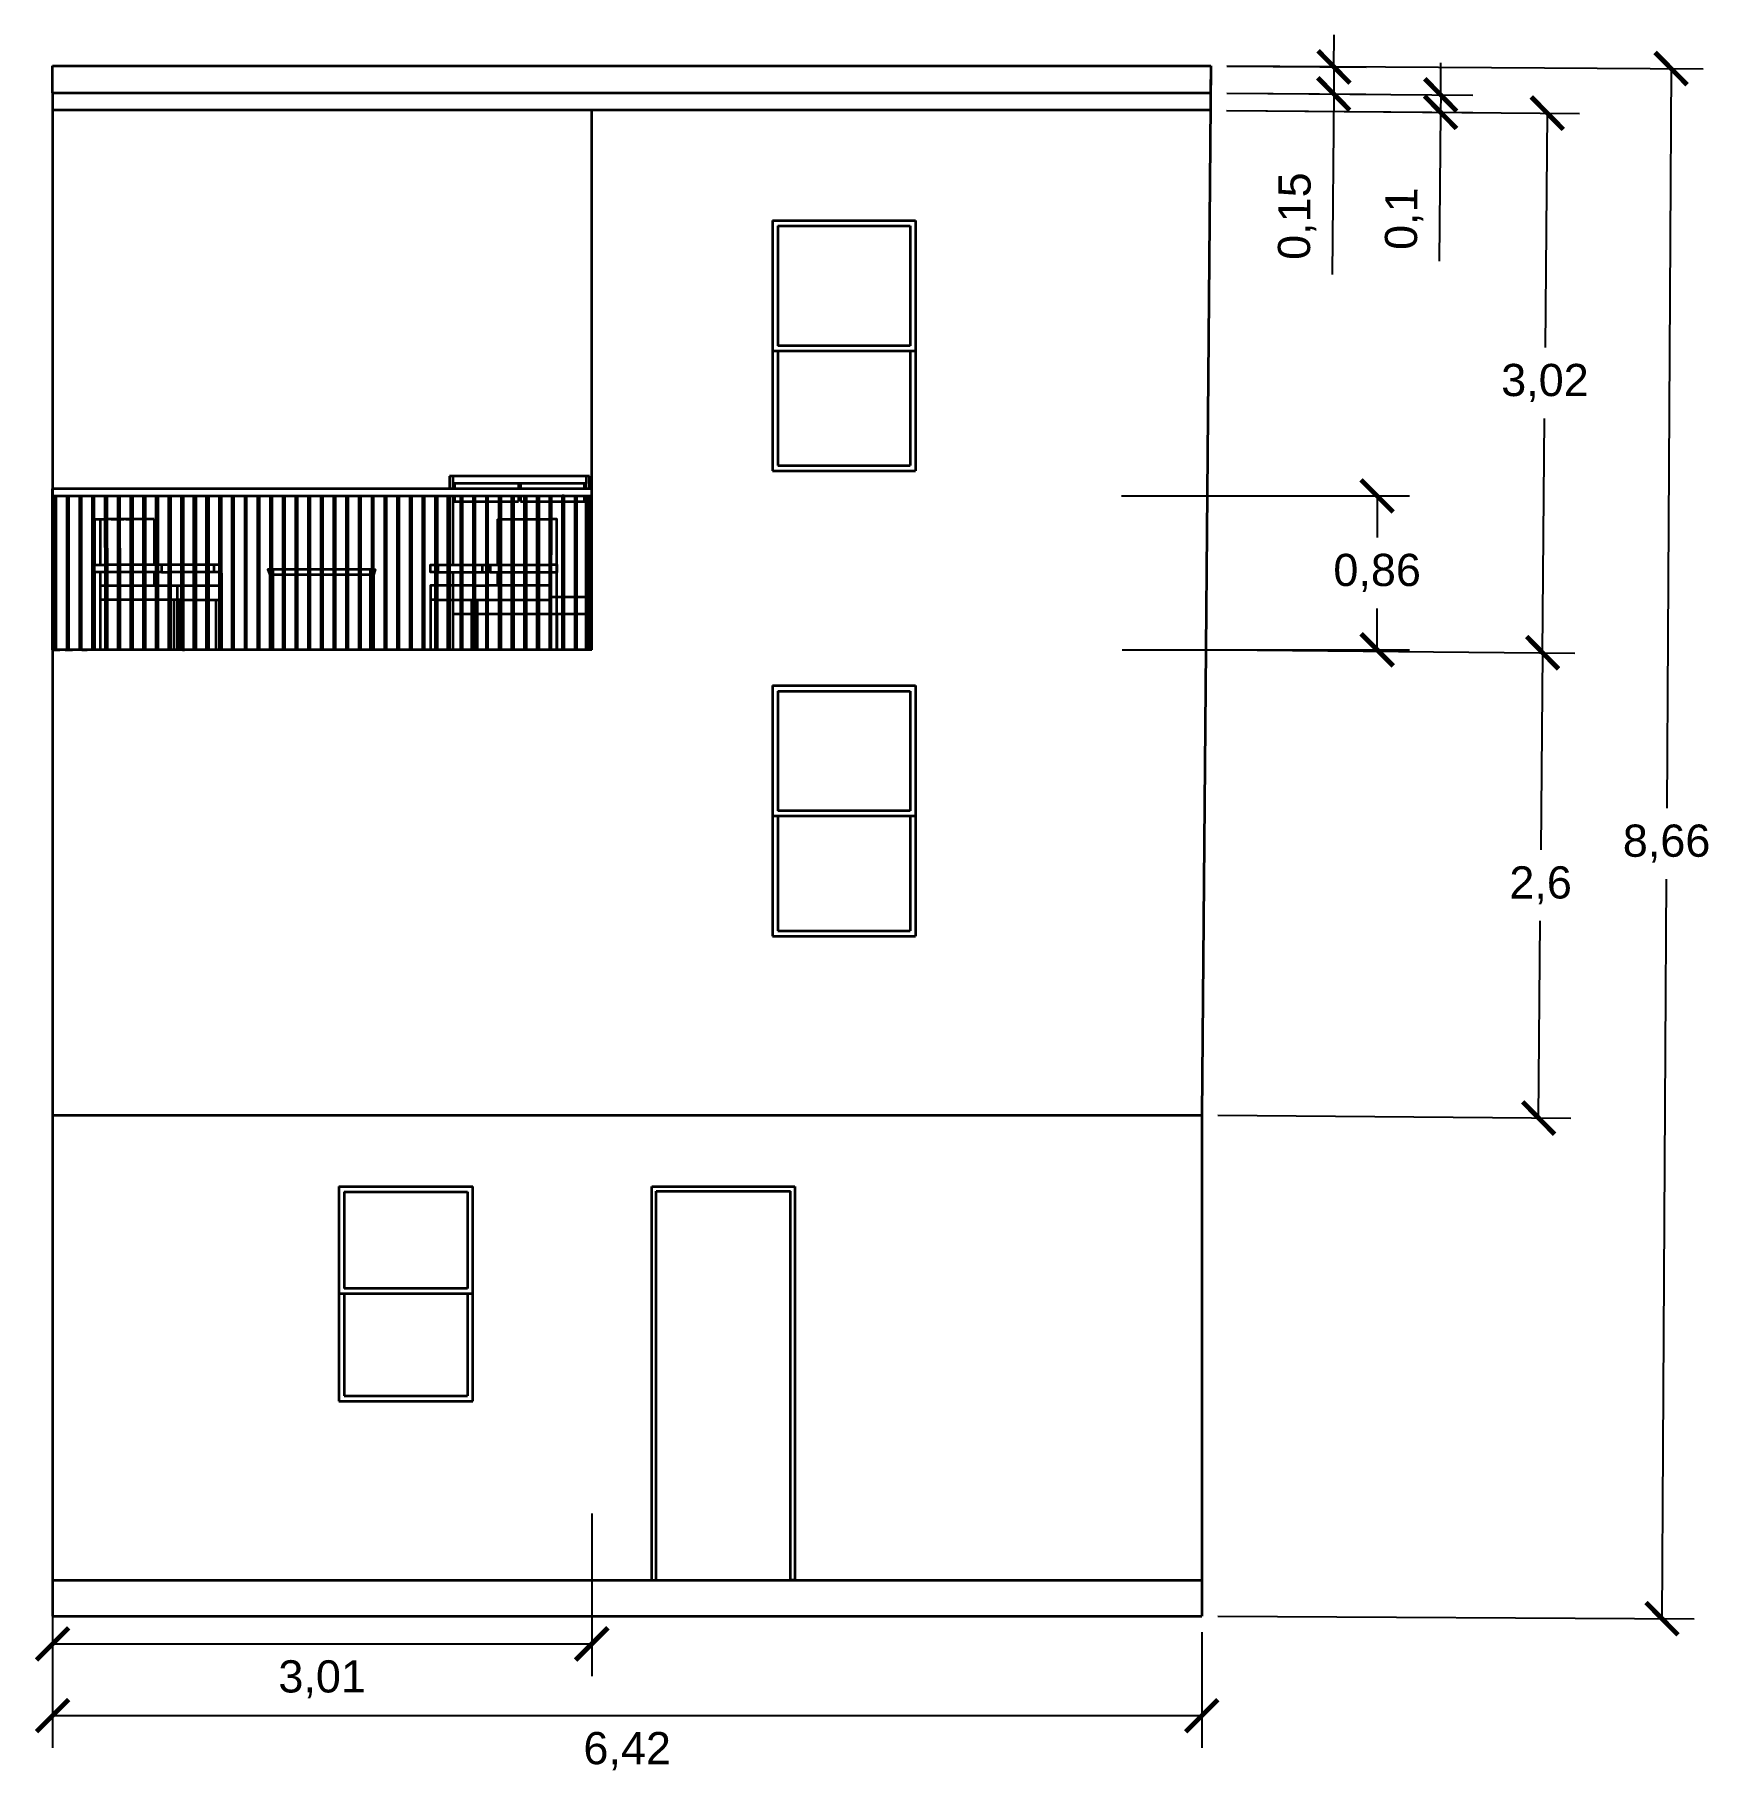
# Model space of a CAD drawing. Header units: millimetres. Extents: x 3535.18 to 3544.54, y 1652.18 to 1661.89.
import ezdxf

# ---------------------------------------------------------------- set-up
doc = ezdxf.new("R2010")
doc.units = ezdxf.units.MM
doc.linetypes.add('ACAD_ISO02W100', pattern=[15, 12, -3])
for name, color, linetype, lineweight in [('A-FLOR-LEVL', 7, 'Continuous', 35), ('A-FURN', 9, 'Continuous', 35), ('A-ROOF', 7, 'Continuous', 35), ('A-WALL-FULL-EXTR', 7, 'Continuous', 35)]:
    doc.layers.add(name, color=color, linetype=linetype, lineweight=lineweight)
doc.styles.get("Standard").update_dxf_attribs({"font": 'arial.ttf'})
doc.dimstyles.new('ISO-25', dxfattribs={"dimtxt": 2.5, "dimasz": 2.5, "dimexe": 1.25, "dimexo": 0.625, "dimtad": 1, "dimtxsty": 'Standard', "dimcen": 2.5, "dimadec": 0, "dimazin": 0, "dimtfac": 1, "dimtmove": 0, "dimatfit": 3, "dimfxl": 1, "dimarcsym": 0})

# ---------------------------------------------------------------- blocks, each defined once
blk = doc.blocks.new('_ArchTick')
at = {"color": 0, "linetype": 'ByBlock', "const_width": 0.15}
blk.add_lwpolyline([(-0.5, -0.5), (0.5, 0.5)], dxfattribs=at)
blk = doc.blocks.new('*D6')
at = {"color": 0, "lineweight": -2, "transparency": 16777216}
for p, q in [((3543.0434, 1661.5543), (3543.045, 1661.7343)), ((3541.8474, 1661.5647), (3543.2234, 1661.5527)), ((3541.8465, 1661.4677), (3543.2226, 1661.4558)), ((3543.0434, 1661.5543), (3543.0426, 1661.4573)), ((3543.0426, 1661.4573), (3543.0353, 1660.6244))]:
    blk.add_line(p, q, dxfattribs=at)
at = {"layer": 'Defpoints', "color": 0, "transparency": 16777216}
for p in [(3541.7574, 1661.5654), (3541.7565, 1661.4685), (3543.0426, 1661.4573)]:
    blk.add_point(p, dxfattribs=at)
at = {"color": 0, "lineweight": -2, "transparency": 16777216, "xscale": 0.18, "yscale": 0.18, "zscale": 0.18}
for p, rotation in [((3543.0434, 1661.5543), 269.504022736407), ((3543.0426, 1661.4573), 89.50402273640697)]:
    blk.add_blockref('_ArchTick', p, dxfattribs=dict(at, rotation=rotation))
at = {"color": 0, "transparency": 16777216, "insert": (3542.8392, 1660.8626), "char_height": 0.18, "attachment_point": 5, "rotation": 89.50402}
blk.add_mtext('0,1', dxfattribs=at)
blk = doc.blocks.new('*D9')
at = {"color": 0, "lineweight": -2, "transparency": 16777216}
for p, q in [((3535.2837, 1653.6909), (3535.2837, 1652.7168)), ((3538.298, 1653.6265), (3538.298, 1652.7168)), ((3535.2837, 1652.8968), (3538.298, 1652.8968))]:
    blk.add_line(p, q, dxfattribs=at)
at = {"layer": 'Defpoints', "color": 0, "transparency": 16777216}
for p in [(3535.2837, 1653.7809), (3538.298, 1653.7165), (3538.298, 1652.8968)]:
    blk.add_point(p, dxfattribs=at)
at = {"color": 0, "lineweight": -2, "transparency": 16777216, "xscale": 0.18, "yscale": 0.18, "zscale": 0.18, "rotation": 180}
blk.add_blockref('_ArchTick', (3535.2837, 1652.8968), dxfattribs=at)
at = {"color": 0, "lineweight": -2, "transparency": 16777216, "xscale": 0.18, "yscale": 0.18, "zscale": 0.18}
blk.add_blockref('_ArchTick', (3538.298, 1652.8968), dxfattribs=at)
at = {"color": 0, "transparency": 16777216, "insert": (3536.7908, 1652.6986), "char_height": 0.18, "attachment_point": 5}
blk.add_mtext('3,01', dxfattribs=at)
blk = doc.blocks.new('*D10')
at = {"color": 0, "lineweight": -2, "transparency": 16777216}
for p, q in [((3535.2837, 1652.9627), (3535.2837, 1652.3158)), ((3541.7079, 1652.9627), (3541.7079, 1652.3158)), ((3535.2837, 1652.4958), (3541.7079, 1652.4958))]:
    blk.add_line(p, q, dxfattribs=at)
at = {"layer": 'Defpoints', "color": 0, "transparency": 16777216}
for p in [(3535.2837, 1653.0527), (3541.7079, 1653.0527), (3541.7079, 1652.4958)]:
    blk.add_point(p, dxfattribs=at)
at = {"color": 0, "lineweight": -2, "transparency": 16777216, "xscale": 0.18, "yscale": 0.18, "zscale": 0.18, "rotation": 180}
blk.add_blockref('_ArchTick', (3535.2837, 1652.4958), dxfattribs=at)
at = {"color": 0, "lineweight": -2, "transparency": 16777216, "xscale": 0.18, "yscale": 0.18, "zscale": 0.18}
blk.add_blockref('_ArchTick', (3541.7079, 1652.4958), dxfattribs=at)
at = {"color": 0, "transparency": 16777216, "insert": (3538.4958, 1652.2977), "char_height": 0.18, "attachment_point": 5}
blk.add_mtext('6,42', dxfattribs=at)
blk = doc.blocks.new('*D12')
at = {"color": 0, "lineweight": -2, "transparency": 16777216}
for p, q in [((3541.2599, 1659.3127), (3542.8682, 1659.3127)), ((3542.6882, 1659.3127), (3542.6882, 1659.0808)), ((3542.6882, 1658.4527), (3542.6882, 1658.6845)), ((3541.262, 1658.4527), (3542.8682, 1658.4527))]:
    blk.add_line(p, q, dxfattribs=at)
at = {"layer": 'Defpoints', "color": 0, "transparency": 16777216}
for p in [(3541.1699, 1659.3127), (3541.172, 1658.4527), (3542.6882, 1658.4527)]:
    blk.add_point(p, dxfattribs=at)
at = {"color": 0, "lineweight": -2, "transparency": 16777216, "xscale": 0.18, "yscale": 0.18, "zscale": 0.18}
for p, rotation in [((3542.6882, 1659.3127), 90), ((3542.6882, 1658.4527), 270)]:
    blk.add_blockref('_ArchTick', p, dxfattribs=dict(at, rotation=rotation))
at = {"color": 0, "transparency": 16777216, "insert": (3542.6882, 1658.8827), "char_height": 0.18, "attachment_point": 5}
blk.add_mtext('0,86', dxfattribs=at)
blk = doc.blocks.new('*D14')
at = {"color": 0, "lineweight": -2, "transparency": 16777216}
for p, q in [((3541.8204, 1658.4519), (3543.7933, 1658.4348)), ((3543.6133, 1658.4364), (3543.6037, 1657.3344)), ((3543.5908, 1655.8361), (3543.6003, 1656.9381)), ((3541.7979, 1655.8516), (3543.7708, 1655.8345))]:
    blk.add_line(p, q, dxfattribs=at)
at = {"layer": 'Defpoints', "color": 0, "transparency": 16777216}
for p in [(3541.7304, 1658.4527), (3541.7079, 1655.8524), (3543.5908, 1655.8361)]:
    blk.add_point(p, dxfattribs=at)
at = {"color": 0, "lineweight": -2, "transparency": 16777216, "xscale": 0.18, "yscale": 0.18, "zscale": 0.18}
for p, rotation in [((3543.6133, 1658.4364), 89.50404895551199), ((3543.5908, 1655.8361), 269.504048955512)]:
    blk.add_blockref('_ArchTick', p, dxfattribs=dict(at, rotation=rotation))
at = {"color": 0, "transparency": 16777216, "insert": (3543.602, 1657.1362), "char_height": 0.18, "attachment_point": 5}
blk.add_mtext('2,6', dxfattribs=at)
blk = doc.blocks.new('*D15')
at = {"color": 0, "lineweight": -2, "transparency": 16777216}
for p, q in [((3541.8465, 1661.4677), (3543.8194, 1661.4506)), ((3543.6394, 1661.4522), (3543.628, 1660.1424)), ((3543.6133, 1658.4364), (3543.6246, 1659.7461)), ((3541.8204, 1658.4519), (3543.7933, 1658.4348))]:
    blk.add_line(p, q, dxfattribs=at)
at = {"layer": 'Defpoints', "color": 0, "transparency": 16777216}
for p in [(3541.7565, 1661.4685), (3541.7304, 1658.4527), (3543.6133, 1658.4364)]:
    blk.add_point(p, dxfattribs=at)
at = {"color": 0, "lineweight": -2, "transparency": 16777216, "xscale": 0.18, "yscale": 0.18, "zscale": 0.18}
for p, rotation in [((3543.6394, 1661.4522), 89.50404895551328), ((3543.6133, 1658.4364), 269.5040489555133)]:
    blk.add_blockref('_ArchTick', p, dxfattribs=dict(at, rotation=rotation))
at = {"color": 0, "transparency": 16777216, "insert": (3543.6263, 1659.9443), "char_height": 0.18, "attachment_point": 5}
blk.add_mtext('3,02', dxfattribs=at)
blk = doc.blocks.new('*D17')
at = {"color": 0, "lineweight": -2, "transparency": 16777216}
for p, q in [((3541.8487, 1661.716), (3544.5116, 1661.7004)), ((3544.3316, 1661.7015), (3544.3073, 1657.5677)), ((3544.2808, 1653.0376), (3544.305, 1657.1714)), ((3541.7979, 1653.0521), (3544.4608, 1653.0365))]:
    blk.add_line(p, q, dxfattribs=at)
at = {"layer": 'Defpoints', "color": 0, "transparency": 16777216}
for p in [(3541.7587, 1661.7165), (3541.7079, 1653.0527), (3544.2808, 1653.0376)]:
    blk.add_point(p, dxfattribs=at)
at = {"color": 0, "lineweight": -2, "transparency": 16777216, "xscale": 0.18, "yscale": 0.18, "zscale": 0.18}
for p, rotation in [((3544.3316, 1661.7015), 89.66430896421768), ((3544.2808, 1653.0376), 269.6643089642177)]:
    blk.add_blockref('_ArchTick', p, dxfattribs=dict(at, rotation=rotation))
at = {"color": 0, "transparency": 16777216, "insert": (3544.3062, 1657.3695), "char_height": 0.18, "attachment_point": 5}
blk.add_mtext('8,66', dxfattribs=at)
blk = doc.blocks.new('*D18')
at = {"color": 0, "lineweight": -2, "transparency": 16777216}
for p, q in [((3542.447, 1661.7106), (3542.4486, 1661.8906)), ((3541.8487, 1661.7158), (3542.627, 1661.709)), ((3542.447, 1661.7106), (3542.4457, 1661.5595)), ((3541.8474, 1661.5647), (3542.6257, 1661.5579)), ((3542.4457, 1661.5595), (3542.437, 1660.5506))]:
    blk.add_line(p, q, dxfattribs=at)
at = {"layer": 'Defpoints', "color": 0, "transparency": 16777216}
for p in [(3541.7587, 1661.7165), (3541.7574, 1661.5654), (3542.4457, 1661.5595)]:
    blk.add_point(p, dxfattribs=at)
at = {"color": 0, "lineweight": -2, "transparency": 16777216, "xscale": 0.18, "yscale": 0.18, "zscale": 0.18}
for p, rotation in [((3542.447, 1661.7106), 269.5040227363668), ((3542.4457, 1661.5595), 89.50402273636686)]:
    blk.add_blockref('_ArchTick', p, dxfattribs=dict(at, rotation=rotation))
at = {"color": 0, "transparency": 16777216, "insert": (3542.2416, 1660.8768), "char_height": 0.18, "attachment_point": 5, "rotation": 89.50402}
blk.add_mtext('0,15', dxfattribs=at)

msp = doc.modelspace()

# ---------------------------------------------------------------- linework, layer by layer
msp.add_line((3538.298, 1658.4527), (3535.2837, 1658.4527))
at = {"layer": 'A-FLOR-LEVL'}
msp.add_line((3535.2837, 1655.8527), (3541.7079, 1655.8524), dxfattribs=at)
at = {"layer": 'A-FLOR-LEVL', "color": 7, "linetype": 'ACAD_ISO02W100'}
msp.add_line((3535.2837, 1653.2527), (3541.7079, 1653.2527), dxfattribs=at)
at = {"layer": 'A-FURN'}
for p, q in [((3538.2857, 1659.4227), (3537.5021, 1659.4227)), ((3537.5021, 1659.4227), (3537.5021, 1659.3527)), ((3537.5205, 1659.4227), (3537.5205, 1659.3527)), ((3538.2674, 1659.4227), (3538.2674, 1659.3827)), ((3538.2857, 1659.3527), (3538.2857, 1659.4227)), ((3538.2674, 1659.3827), (3537.5205, 1659.3827)), ((3537.5305, 1659.3827), (3537.5305, 1659.3527)), ((3537.8889, 1659.3827), (3537.8889, 1659.3527)), ((3537.8989, 1659.3827), (3537.8989, 1659.3527)), ((3538.2574, 1659.3527), (3538.2574, 1659.3827)), ((3538.2674, 1659.3527), (3538.2674, 1659.3827)), ((3535.2837, 1659.3127), (3538.298, 1659.3127)), ((3535.2927, 1659.3127), (3535.2927, 1658.4527)), ((3535.3037, 1658.4527), (3535.3037, 1659.3127)), ((3535.3637, 1659.3127), (3535.3637, 1658.4527)), ((3535.3747, 1658.4527), (3535.3747, 1659.3127)), ((3535.4347, 1659.3127), (3535.4347, 1658.4527)), ((3535.4457, 1658.4527), (3535.4457, 1659.3127)), ((3535.5057, 1659.3127), (3535.5057, 1658.4527)), ((3535.5167, 1658.4527), (3535.5167, 1659.3127)), ((3536.0027, 1659.3127), (3536.0027, 1658.7327)), ((3536.2157, 1659.3127), (3536.2157, 1658.4527)), ((3536.2867, 1659.3127), (3536.2867, 1658.4527)), ((3536.2977, 1658.4527), (3536.2977, 1659.3127)), ((3536.3577, 1659.3127), (3536.3577, 1658.4527)), ((3536.3687, 1658.4527), (3536.3687, 1659.3127)), ((3536.4287, 1659.3127), (3536.4287, 1658.4527)), ((3536.4397, 1658.4527), (3536.4397, 1659.3127)), ((3536.4997, 1659.3127), (3536.4997, 1658.4527)), ((3536.5107, 1658.4527), (3536.5107, 1659.3127)), ((3537.0677, 1659.3127), (3537.0677, 1658.4527)), ((3537.0787, 1658.4527), (3537.0787, 1659.3127)), ((3537.1387, 1659.3127), (3537.1387, 1658.4527)), ((3537.1497, 1658.4527), (3537.1497, 1659.3127)), ((3537.2097, 1659.3127), (3537.2097, 1658.4527)), ((3537.2207, 1658.4527), (3537.2207, 1659.3127)), ((3537.2807, 1659.3127), (3537.2807, 1658.4527)), ((3537.2917, 1658.4527), (3537.2917, 1659.3127)), ((3537.3517, 1659.3127), (3537.3517, 1658.4527)), ((3537.3627, 1658.4527), (3537.3627, 1659.3127)), ((3537.4227, 1659.3127), (3537.4227, 1658.4527)), ((3537.5205, 1659.3127), (3537.5205, 1658.9273)), ((3537.5305, 1659.3127), (3537.5305, 1659.2827)), ((3537.5305, 1659.2827), (3537.5647, 1659.2827)), ((3537.5757, 1658.6384), (3537.5757, 1659.3127)), ((3537.5757, 1659.2827), (3537.6357, 1659.2827)), ((3537.6357, 1659.3127), (3537.6357, 1658.4527)), ((3537.6467, 1658.4527), (3537.6467, 1659.3127)), ((3537.6467, 1659.2827), (3537.7067, 1659.2827)), ((3537.7177, 1659.2827), (3537.7777, 1659.2827)), ((3537.7887, 1659.2827), (3537.8487, 1659.2827)), ((3537.8597, 1659.2827), (3537.8889, 1659.2827)), ((3537.8889, 1659.3127), (3537.8889, 1659.2827)), ((3537.8989, 1659.3127), (3537.8989, 1659.2827)), ((3537.8989, 1659.2827), (3537.9197, 1659.2827)), ((3537.9307, 1659.2827), (3537.9907, 1659.2827)), ((3538.0017, 1659.2827), (3538.0617, 1659.2827)), ((3538.0726, 1659.2827), (3538.1327, 1659.2827)), ((3538.1437, 1659.2827), (3538.2037, 1659.2827)), ((3538.2147, 1659.2827), (3538.2574, 1659.2827)), ((3538.2574, 1659.2827), (3538.2574, 1659.3127)), ((3538.2574, 1659.3127), (3538.2674, 1659.3127)), ((3538.2674, 1658.4527), (3538.2674, 1659.3127)), ((3538.2857, 1658.4527), (3538.2857, 1659.3127)), ((3535.5187, 1659.1827), (3535.5187, 1659.1827)), ((3535.5516, 1658.9273), (3535.5516, 1659.1824)), ((3535.648, 1659.1827, 0.1441), (3535.588, 1659.1827, 0.0763)), ((3535.6117, 1659.1827), (3535.6417, 1659.1827)), ((3535.7189, 1659.1827, 0.2244), (3535.659, 1659.1827, 0.1565)), ((3535.659, 1659.1827), (3535.6827, 1659.1827)), ((3535.6937, 1659.1827), (3535.7189, 1659.1827)), ((3535.7899, 1659.1827, 0.3046), (3535.7299, 1659.1827, 0.2368)), ((3535.8521, 1659.1827, 0.375), (3535.8009, 1659.1827, 0.3171)), ((3535.8521, 1659.1827, 0.375), (3535.8521, 1658.9273)), ((3537.7709, 1659.1827, 0.375), (3537.7777, 1659.1827, 0.3674)), ((3537.7709, 1659.1827, 0.375), (3537.7709, 1658.9273)), ((3537.7887, 1659.1827, 0.3549), (3537.8487, 1659.1827, 0.2871)), ((3537.8597, 1659.1827, 0.2746), (3537.9197, 1659.1827, 0.2068)), ((3537.9307, 1659.1827, 0.1943), (3537.9907, 1659.1827, 0.1265)), ((3538.0017, 1659.1827, 0.114), (3538.0617, 1659.1827, 0.0462)), ((3535.6485, 1658.9273), (3535.5886, 1658.9273)), ((3535.6486, 1658.8878), (3535.5887, 1658.8878)), ((3535.7194, 1658.9273), (3535.6595, 1658.9273)), ((3535.7195, 1658.8878), (3535.6596, 1658.8878)), ((3535.7903, 1658.9273), (3535.7304, 1658.9273)), ((3535.7904, 1658.8878), (3535.7305, 1658.8878)), ((3535.8612, 1658.9273), (3535.8013, 1658.9273)), ((3535.8613, 1658.8878), (3535.8014, 1658.8878)), ((3535.8523, 1658.8878), (3535.8523, 1658.8127)), ((3535.8935, 1658.9273), (3535.8722, 1658.9273)), ((3535.8935, 1658.8878), (3535.8723, 1658.8878)), ((3536.0027, 1658.9273), (3535.9431, 1658.9273)), ((3536.0027, 1658.8878), (3535.9432, 1658.8878)), ((3536.0739, 1658.9273), (3536.0137, 1658.9273)), ((3536.0739, 1658.8878), (3536.0137, 1658.8878)), ((3536.2157, 1658.9273), (3536.1557, 1658.9273)), ((3536.2157, 1658.8878), (3536.1557, 1658.8878)), ((3536.1858, 1658.9273), (3536.1858, 1658.8878)), ((3536.4997, 1658.8727), (3536.4976, 1658.8727)), ((3536.5707, 1658.9027), (3536.5107, 1658.9027)), ((3536.5707, 1658.8727), (3536.5156, 1658.8727)), ((3536.6417, 1658.9027), (3536.5817, 1658.9027)), ((3536.6417, 1658.8727), (3536.5817, 1658.8727)), ((3536.7127, 1658.9027), (3536.6527, 1658.9027)), ((3536.7127, 1658.8727), (3536.6527, 1658.8727)), ((3536.7837, 1658.9027), (3536.7237, 1658.9027)), ((3536.7837, 1658.8727), (3536.7237, 1658.8727)), ((3536.8547, 1658.9027), (3536.7947, 1658.9027)), ((3536.8547, 1658.8727), (3536.7947, 1658.8727)), ((3536.9257, 1658.9027), (3536.8657, 1658.9027)), ((3536.9257, 1658.8727), (3536.8657, 1658.8727)), ((3536.9967, 1658.9027), (3536.9367, 1658.9027)), ((3536.9967, 1658.8727), (3536.9367, 1658.8727)), ((3537.0677, 1658.9027), (3537.0077, 1658.9027)), ((3537.0601, 1658.8727), (3537.0077, 1658.8727)), ((3537.4337, 1658.9273), (3537.4937, 1658.9273)), ((3537.4337, 1658.8878), (3537.4937, 1658.8878)), ((3537.4372, 1658.9273), (3537.4372, 1658.8878)), ((3537.5205, 1658.8878), (3537.5205, 1658.4527)), ((3537.5757, 1658.9273), (3537.6357, 1658.9273)), ((3537.5757, 1658.8878), (3537.6357, 1658.8878)), ((3537.6467, 1658.9273), (3537.7067, 1658.9273)), ((3537.6467, 1658.8878), (3537.7067, 1658.8878)), ((3537.6854, 1658.9273), (3537.6854, 1658.8878)), ((3537.7295, 1658.9273), (3537.7777, 1658.9273)), ((3537.7295, 1658.8878), (3537.7777, 1658.8878)), ((3537.7708, 1658.8878), (3537.7708, 1658.8127)), ((3537.7887, 1658.9273), (3537.8487, 1658.9273)), ((3537.7887, 1658.8878), (3537.8487, 1658.8878)), ((3537.8597, 1658.9273), (3537.9197, 1658.9273)), ((3537.8597, 1658.8878), (3537.9197, 1658.8878)), ((3537.9307, 1658.9273), (3537.9907, 1658.9273)), ((3537.9307, 1658.8878), (3537.9907, 1658.8878)), ((3538.0017, 1658.9273), (3538.0617, 1658.9273)), ((3538.0017, 1658.8878), (3538.0617, 1658.8878)), ((3535.5516, 1658.8127), (3535.5779, 1658.8127)), ((3535.5889, 1658.8127), (3535.6488, 1658.8127)), ((3535.6598, 1658.8127), (3535.7197, 1658.8127)), ((3535.7307, 1658.8127), (3535.7905, 1658.8127)), ((3535.8015, 1658.8127), (3535.8614, 1658.8127)), ((3535.8724, 1658.8127), (3535.9323, 1658.8127)), ((3535.9433, 1658.8127), (3536.0027, 1658.8127)), ((3536.0137, 1658.8127), (3536.0739, 1658.8127)), ((3536.0847, 1658.8127), (3536.1449, 1658.8127)), ((3536.1557, 1658.8127), (3536.2157, 1658.8127)), ((3537.4937, 1658.8127), (3537.4337, 1658.8127)), ((3537.6357, 1658.8127), (3537.5757, 1658.8127)), ((3537.6467, 1658.8127), (3537.7067, 1658.8127)), ((3537.7777, 1658.8127), (3537.7177, 1658.8127)), ((3537.8487, 1658.8127), (3537.7887, 1658.8127)), ((3537.9197, 1658.8127), (3537.8597, 1658.8127)), ((3537.9907, 1658.8127), (3537.9307, 1658.8127)), ((3538.0617, 1658.8127), (3538.0017, 1658.8127)), ((3538.0715, 1658.7327), (3538.0715, 1658.8127)), ((3538.2674, 1658.7477), (3538.0715, 1658.7477)), ((3535.5781, 1658.7327), (3535.5516, 1658.7327)), ((3535.649, 1658.7327), (3535.5891, 1658.7327)), ((3535.7198, 1658.7327), (3535.66, 1658.7327)), ((3535.7907, 1658.7327), (3535.7308, 1658.7327)), ((3535.8615, 1658.7327), (3535.8017, 1658.7327)), ((3535.9324, 1658.7327), (3535.8725, 1658.7327)), ((3535.9639, 1658.4527), (3535.9639, 1658.7327)), ((3535.9949, 1658.4527), (3535.9949, 1658.7327)), ((3536.014, 1658.7327), (3536.014, 1658.4527)), ((3536.085, 1658.7327), (3536.085, 1658.4527)), ((3536.156, 1658.7327), (3536.156, 1658.4527)), ((3536.1965, 1658.7327), (3536.1965, 1658.4527)), ((3537.4227, 1658.7327), (3537.3955, 1658.7327)), ((3537.5047, 1658.7327), (3537.5647, 1658.7327)), ((3537.5647, 1658.6527), (3537.5205, 1658.6527)), ((3537.5757, 1658.7327), (3537.6357, 1658.7327)), ((3537.5757, 1658.4527), (3537.5757, 1658.6527)), ((3537.6282, 1658.6527), (3537.5757, 1658.6527)), ((3537.6282, 1658.4527), (3537.6282, 1658.7327)), ((3537.6467, 1658.7327), (3537.7067, 1658.7327)), ((3537.6592, 1658.4527), (3537.6592, 1658.7327)), ((3537.7067, 1658.6527), (3537.6592, 1658.6527)), ((3537.7177, 1658.7327), (3537.7777, 1658.7327)), ((3537.7777, 1658.6527), (3537.7177, 1658.6527)), ((3537.7887, 1658.7327), (3537.8487, 1658.7327)), ((3537.8487, 1658.6527), (3537.7887, 1658.6527)), ((3537.8597, 1658.7327), (3537.9197, 1658.7327)), ((3537.9197, 1658.6527), (3537.8597, 1658.6527)), ((3537.9307, 1658.7327), (3537.9907, 1658.7327)), ((3537.9907, 1658.6527), (3537.9307, 1658.6527)), ((3538.0017, 1658.7327), (3538.0617, 1658.7327)), ((3538.0617, 1658.6527), (3538.0017, 1658.6527)), ((3538.1327, 1658.6527), (3538.0715, 1658.6527)), ((3538.2037, 1658.6527), (3538.1437, 1658.6527)), ((3538.2674, 1658.6527), (3538.2147, 1658.6527)), ((3535.4477, 1658.4527), (3535.4777, 1658.4527)), ((3535.8277, 1658.4527), (3535.8167, 1658.4527)), ((3536.0107, 1658.4527), (3536.0217, 1658.4527)), ((3537.0677, 1658.4727), (3537.0601, 1658.4727))]:
    msp.add_line(p, q, dxfattribs=at)
for points in [[(3538.298, 1658.4527), (3538.298, 1659.3527), (3535.2837, 1659.3527)], [(3535.2837, 1659.2527), (3535.2837, 1658.4527), (3535.3137, 1658.4527), (3535.3247, 1658.4527)], [(3535.5767, 1659.3127), (3535.5781, 1658.7327), (3535.5781, 1658.4527)], [(3535.5877, 1659.3127), (3535.5891, 1658.7327), (3535.5891, 1658.4527)], [(3535.6477, 1659.3127), (3535.649, 1658.7327), (3535.649, 1658.4527)], [(3535.6587, 1659.3127), (3535.66, 1658.7327), (3535.66, 1658.4527)], [(3535.7187, 1659.3127), (3535.7198, 1658.7327), (3535.7198, 1658.4527)], [(3535.7297, 1659.3127), (3535.7308, 1658.7327), (3535.7308, 1658.4527)], [(3535.7897, 1659.3127), (3535.7907, 1658.7327), (3535.7907, 1658.4527)], [(3535.8007, 1659.3127), (3535.8017, 1658.7327), (3535.8017, 1658.4527)], [(3535.8607, 1659.3127), (3535.8615, 1658.7327), (3535.8615, 1658.4527)], [(3535.8717, 1659.3127), (3535.8725, 1658.7327), (3535.8725, 1658.4527)], [(3535.9317, 1659.3127), (3535.9324, 1658.7327), (3535.9324, 1658.4527)], [(3535.9427, 1659.3127), (3535.9434, 1658.7327), (3535.9434, 1658.4527)], [(3536.0137, 1659.3127), (3536.0137, 1658.7327), (3536.074, 1658.7327)], [(3536.074, 1658.4527), (3536.074, 1658.7327), (3536.0737, 1659.3127)], [(3536.0847, 1659.3127), (3536.0847, 1658.7327), (3536.145, 1658.7327)], [(3536.145, 1658.4527), (3536.145, 1658.7327), (3536.1447, 1659.3127)], [(3536.1557, 1659.3127), (3536.1557, 1658.7327), (3536.2157, 1658.7327)], [(3536.2267, 1659.3127), (3536.2275, 1658.4527), (3536.2275, 1658.7327), (3536.2272, 1658.7327)], [(3536.5707, 1659.3127), (3536.5707, 1658.8727), (3536.5707, 1658.4527)], [(3536.5817, 1658.4527), (3536.5817, 1658.8727), (3536.5817, 1659.3127)], [(3536.6417, 1659.3127), (3536.6417, 1658.8727), (3536.6417, 1658.4527)], [(3536.6527, 1658.4527), (3536.6527, 1658.8727), (3536.6527, 1659.3127)], [(3536.7127, 1659.3127), (3536.7127, 1658.8727), (3536.7127, 1658.4527)], [(3536.7237, 1658.4527), (3536.7237, 1658.8727), (3536.7237, 1659.3127)], [(3536.7837, 1659.3127), (3536.7837, 1658.8727), (3536.7837, 1658.4527)], [(3536.7947, 1658.4527), (3536.7947, 1658.8727), (3536.7947, 1659.3127)], [(3536.8547, 1659.3127), (3536.8547, 1658.8727), (3536.8547, 1658.4527)], [(3536.8657, 1658.4527), (3536.8657, 1658.8727), (3536.8657, 1659.3127)], [(3536.9257, 1659.3127), (3536.9257, 1658.8727), (3536.9257, 1658.4527)], [(3536.9367, 1658.4527), (3536.9367, 1658.8727), (3536.9367, 1659.3127)], [(3536.9967, 1659.3127), (3536.9967, 1658.8727), (3536.9967, 1658.4527)], [(3537.0077, 1658.4527), (3537.0077, 1658.8727), (3537.0077, 1659.3127)], [(3537.4337, 1659.3127), (3537.4337, 1658.4527), (3537.4337, 1658.7327), (3537.4937, 1658.7327), (3537.4937, 1658.4527), (3537.4937, 1659.3127)], [(3537.5047, 1658.4527), (3537.5047, 1658.7327), (3537.5047, 1659.3127)], [(3537.5647, 1659.3127), (3537.5647, 1658.6527), (3537.5647, 1658.4527)], [(3537.7067, 1659.3127), (3537.7067, 1658.6527), (3537.7067, 1658.4527)], [(3537.7177, 1658.4527), (3537.7177, 1658.6527), (3537.7177, 1659.3127)], [(3537.7777, 1659.3127), (3537.7777, 1658.6527), (3537.7777, 1658.4527)], [(3537.7887, 1659.3127), (3537.7887, 1658.6527), (3537.7887, 1658.4527)], [(3537.8487, 1659.3127), (3537.8487, 1658.6527), (3537.8487, 1658.4527)], [(3537.8597, 1659.3127), (3537.8597, 1658.6527), (3537.8597, 1658.4527)], [(3537.9197, 1659.3127), (3537.9197, 1658.6527), (3537.9197, 1658.4527)], [(3537.9307, 1659.3127), (3537.9307, 1658.6527), (3537.9307, 1658.4527)], [(3537.9907, 1659.3127), (3537.9907, 1658.6527), (3537.9907, 1658.4527)], [(3538.0017, 1659.3127), (3538.0017, 1658.6527), (3538.0017, 1658.4527)], [(3538.0617, 1659.3127), (3538.0617, 1658.6527), (3538.0617, 1658.4527)], [(3538.0715, 1658.4527), (3538.0715, 1658.6527), (3538.0727, 1659.3127)], [(3538.1437, 1658.4527), (3538.1437, 1658.6527), (3538.1437, 1659.3127), (3538.1327, 1659.3127), (3538.1327, 1658.4527)], [(3538.2037, 1659.3127), (3538.2037, 1658.6527), (3538.2037, 1658.4527)], [(3538.2147, 1658.4527), (3538.2147, 1658.6527), (3538.2147, 1659.3127)], [(3538.2747, 1659.3127), (3538.2747, 1658.6527), (3538.2747, 1658.4527)], [(3538.2857, 1658.4527), (3538.2857, 1658.6527), (3538.2857, 1659.3127)], [(3535.5777, 1658.8878), (3535.5181, 1658.8878), (3535.5181, 1658.9273), (3535.5776, 1658.9273)], [(3535.5206, 1658.4527), (3535.5206, 1658.7327), (3535.5206, 1658.8127), (3535.5206, 1658.8878)], [(3535.5516, 1658.4527), (3535.5516, 1658.7327), (3535.5516, 1658.8127), (3535.5516, 1658.8878)], [(3535.9321, 1658.9273), (3535.8935, 1658.9273), (3535.8935, 1658.8878), (3535.9322, 1658.8878)], [(3536.1449, 1658.9273), (3536.0904, 1658.9273), (3536.0847, 1658.9273)], [(3536.1449, 1658.8878), (3536.0904, 1658.8878), (3536.0847, 1658.8878)], [(3536.2271, 1658.8878), (3536.2275, 1658.8878), (3536.2275, 1658.9273), (3536.227, 1658.9273)], [(3536.4997, 1658.9027), (3536.4879, 1658.9027), (3536.4976, 1658.8727), (3536.4976, 1658.4727), (3536.4976, 1658.4527)], [(3536.5107, 1658.8727), (3536.5156, 1658.8727), (3536.5156, 1658.9027), (3536.5156, 1658.4527)], [(3537.0601, 1658.9027), (3537.0601, 1658.4527), (3537.0601, 1658.9027), (3537.0601, 1658.8727), (3537.0691, 1658.8727), (3537.0781, 1658.8727)], [(3537.0787, 1658.9027), (3537.0879, 1658.9027), (3537.0781, 1658.8727), (3537.0781, 1658.4727), (3537.0781, 1658.4527)], [(3537.4227, 1658.8878), (3537.3955, 1658.8878), (3537.3955, 1658.9273), (3537.4227, 1658.9273)], [(3537.5047, 1658.9273), (3537.5327, 1658.9273), (3537.5647, 1658.9273)], [(3537.5047, 1658.8878), (3537.5327, 1658.8878), (3537.5647, 1658.8878)], [(3537.7177, 1658.9273), (3537.7295, 1658.9273), (3537.7295, 1658.8878), (3537.7177, 1658.8878)], [(3538.0719, 1658.8878), (3538.1049, 1658.8878), (3538.1049, 1658.9273), (3538.0715, 1658.9273)], [(3535.9794, 1658.8127), (3535.9794, 1658.7327), (3535.9794, 1658.4527)], [(3536.2272, 1658.8127), (3536.2275, 1658.8127), (3536.2275, 1658.7327)], [(3537.4227, 1658.8127), (3537.3955, 1658.8127), (3537.3955, 1658.7327), (3537.3955, 1658.4527)], [(3537.5647, 1658.8127), (3537.5327, 1658.8127), (3537.5047, 1658.8127)], [(3536.003, 1658.4527), (3536.003, 1658.7327), (3535.9434, 1658.7327)], [(3535.3547, 1658.4527), (3535.3657, 1658.4527), (3535.3957, 1658.4527)], [(3536.4976, 1658.4727), (3536.4997, 1658.4727), (3536.4969, 1658.4727)]]:
    msp.add_lwpolyline(points, dxfattribs=at)
msp.add_lwpolyline([(3536.5107, 1658.4727), (3536.5156, 1658.4727)], close=True, dxfattribs=at)
for points in [[(3535.5206, 1658.9273, 0), (3535.5206, 1659.1827, 0), (3535.577, 1659.1827, 0.0638)], [(3538.1025, 1658.6527, 0), (3538.1025, 1658.4527, 0), (3538.1025, 1659.1827, 0), (3538.0724, 1659.1827, 0.034)]]:
    msp.add_polyline3d(points, dxfattribs=at)
at = {"layer": 'A-ROOF'}
for p, q in [((3535.2837, 1661.5654), (3535.2837, 1661.7165)), ((3535.2837, 1661.7165), (3541.7587, 1661.7165)), ((3541.7587, 1661.7165), (3541.7574, 1661.5654)), ((3535.2837, 1661.5654), (3541.7574, 1661.5654)), ((3541.7565, 1661.4685), (3535.2837, 1661.4685))]:
    msp.add_line(p, q, dxfattribs=at)
at = {"layer": 'A-WALL-FULL-EXTR'}
for p, q in [((3541.7587, 1661.7165), (3541.7079, 1655.8524)), ((3535.2837, 1661.5654), (3535.2837, 1655.8527)), ((3538.298, 1658.4527), (3538.298, 1661.4685)), ((3539.3079, 1660.8527), (3539.3079, 1659.4527)), ((3539.3079, 1660.8527), (3540.1079, 1660.8527)), ((3539.3379, 1660.8227), (3540.0779, 1660.8227)), ((3539.3379, 1660.8227), (3539.3379, 1660.1527)), ((3540.0779, 1660.8227), (3540.0779, 1660.1527)), ((3540.1079, 1660.8527), (3540.1079, 1659.4527)), ((3539.3379, 1660.1227), (3539.3379, 1659.4827)), ((3540.0779, 1660.1227), (3540.0779, 1659.4827)), ((3539.3079, 1659.4527), (3540.1079, 1659.4527)), ((3539.3379, 1659.4827), (3540.0779, 1659.4827)), ((3535.2837, 1658.4527), (3535.2837, 1659.3527)), ((3538.298, 1658.4527), (3535.2837, 1658.4527)), ((3539.3079, 1658.2527), (3540.1079, 1658.2527)), ((3539.3079, 1658.2527), (3539.3079, 1656.8527)), ((3539.3379, 1658.2227), (3539.3379, 1657.5527)), ((3539.3379, 1658.2227), (3540.0779, 1658.2227)), ((3540.0779, 1658.2227), (3540.0779, 1657.5527)), ((3540.1079, 1658.2527), (3540.1079, 1656.8527)), ((3539.3379, 1657.5227), (3539.3379, 1656.8827)), ((3540.0779, 1657.5227), (3540.0779, 1656.8827)), ((3539.3079, 1656.8527), (3540.1079, 1656.8527)), ((3539.3379, 1656.8827), (3540.0779, 1656.8827)), ((3540.1079, 1656.8827), (3540.1079, 1656.8527))]:
    msp.add_line(p, q, dxfattribs=at)
at = {"layer": 'A-WALL-FULL-EXTR', "color": 254, "linetype": 'ACAD_ISO02W100', "lineweight": 35}
for p, q in [((3535.2837, 1655.8527), (3535.2837, 1653.2527)), ((3541.7079, 1655.8527), (3541.7079, 1653.2527))]:
    msp.add_line(p, q, dxfattribs=at)
at = {"layer": 'A-WALL-FULL-EXTR', "color": 254, "linetype": 'ACAD_ISO02W100'}
for p, q in [((3536.8837, 1655.4527), (3537.6337, 1655.4527)), ((3536.8837, 1655.4527), (3536.8837, 1654.2527)), ((3536.9137, 1655.4227), (3536.9137, 1654.8827)), ((3536.9137, 1655.4227), (3537.6037, 1655.4227)), ((3537.6037, 1655.4227), (3537.6037, 1654.8827)), ((3536.9137, 1654.8527), (3536.9137, 1654.2827)), ((3537.6037, 1654.8527), (3537.6037, 1654.2827)), ((3536.9137, 1654.2827), (3537.6037, 1654.2827)), ((3536.8837, 1654.2527), (3537.6337, 1654.2527)), ((3535.2837, 1653.2527), (3535.2837, 1653.0527))]:
    msp.add_line(p, q, dxfattribs=at)
at = {"layer": 'A-WALL-FULL-EXTR', "color": 254}
for p, q in [((3537.6337, 1654.2527), (3537.6337, 1655.4527)), ((3538.6337, 1653.2527), (3538.6337, 1655.4527)), ((3538.6337, 1655.4527), (3539.4337, 1655.4527)), ((3539.4337, 1655.4527), (3539.4337, 1653.2527)), ((3538.6587, 1653.2527), (3538.6587, 1655.4277)), ((3538.6587, 1655.4277), (3539.4087, 1655.4277)), ((3539.4087, 1653.2527), (3539.4087, 1655.4277)), ((3538.6337, 1653.2527), (3538.6587, 1653.2527)), ((3539.4337, 1653.2527), (3539.4087, 1653.2527)), ((3535.2837, 1653.0527), (3541.7079, 1653.0527))]:
    msp.add_line(p, q, dxfattribs=at)
at = {"layer": 'A-WALL-FULL-EXTR', "linetype": 'ACAD_ISO02W100'}
for p, q in [((3541.5337, 1653.2527), (3541.6854, 1653.2527)), ((3541.7079, 1653.2527), (3541.7079, 1653.0527))]:
    msp.add_line(p, q, dxfattribs=at)
at = {"layer": 'A-WALL-FULL-EXTR'}
for points in [[(3540.1079, 1660.1227), (3539.3079, 1660.1227)], [(3540.0779, 1660.1527), (3539.3379, 1660.1527)], [(3540.1079, 1657.5227), (3539.3079, 1657.5227)], [(3540.0779, 1657.5527), (3539.3379, 1657.5527)]]:
    msp.add_lwpolyline(points, dxfattribs=at)
at = {"layer": 'A-WALL-FULL-EXTR', "color": 254, "linetype": 'ACAD_ISO02W100'}
for points in [[(3537.6037, 1654.8827), (3536.9137, 1654.8827)], [(3537.6337, 1654.8527), (3536.8837, 1654.8527)]]:
    msp.add_lwpolyline(points, dxfattribs=at)

# ---------------------------------------------------------------- dimensions: what is measured, and where the dimension line sits
for p1, p2, distance, picture, middle in [((3541.7587, 1661.7165), (3541.7574, 1661.5654), 0.6884, '*D18', (3542.2416, 1660.8768)), ((3541.7587, 1661.7165), (3541.7079, 1653.0527), 2.5729, '*D17', (3544.3062, 1657.3695)), ((3541.7574, 1661.5654), (3541.7565, 1661.4685), 1.2861, '*D6', (3542.8392, 1660.8626)), ((3541.7565, 1661.4685), (3541.7304, 1658.4527), 1.8829, '*D15', (3543.6263, 1659.9443)), ((3541.7304, 1658.4527), (3541.7079, 1655.8524), 1.8829, '*D14', (3543.602, 1657.1362))]:
    dim = msp.add_aligned_dim(p1=p1, p2=p2, distance=distance, dimstyle='ISO-25', override={"dimtxt": 0.18, "dimasz": 0.18, "dimexe": 0.18, "dimexo": 0.09, "dimgap": 0.09, "dimtih": 1, "dimblk1": 'ArchTick', "dimblk2": 'ArchTick', "dimsah": 1})
    dim.commit()
    dim.dimension.update_dxf_attribs({"geometry": picture, "text_midpoint": middle})
dim = msp.add_linear_dim(base=(3542.6882, 1658.4527), p1=(3541.1699, 1659.3127), p2=(3541.172, 1658.4527), angle=90, dimstyle='ISO-25', override={"dimtxt": 0.18, "dimasz": 0.18, "dimexe": 0.18, "dimexo": 0.09, "dimgap": 0.09, "dimtih": 1, "dimblk1": 'ArchTick', "dimblk2": 'ArchTick', "dimsah": 1})
dim.commit()
dim.dimension.update_dxf_attribs({"geometry": '*D12', "text_midpoint": (3542.6882, 1658.8827)})
for base, p1, p2, picture, middle in [((3538.298, 1652.8968), (3535.2837, 1653.7809), (3538.298, 1653.7165), '*D9', (3536.7908, 1652.6986)), ((3541.7079, 1652.4958), (3535.2837, 1653.0527), (3541.7079, 1653.0527), '*D10', (3538.4958, 1652.2977))]:
    dim = msp.add_linear_dim(base=base, p1=p1, p2=p2, dimstyle='ISO-25', override={"dimtxt": 0.18, "dimasz": 0.18, "dimexe": 0.18, "dimexo": 0.09, "dimgap": 0.09, "dimtad": 4, "dimblk1": 'ArchTick', "dimblk2": 'ArchTick', "dimsah": 1})
    dim.commit()
    dim.dimension.update_dxf_attribs({"geometry": picture, "text_midpoint": middle})

doc.saveas('drawing.dxf')
